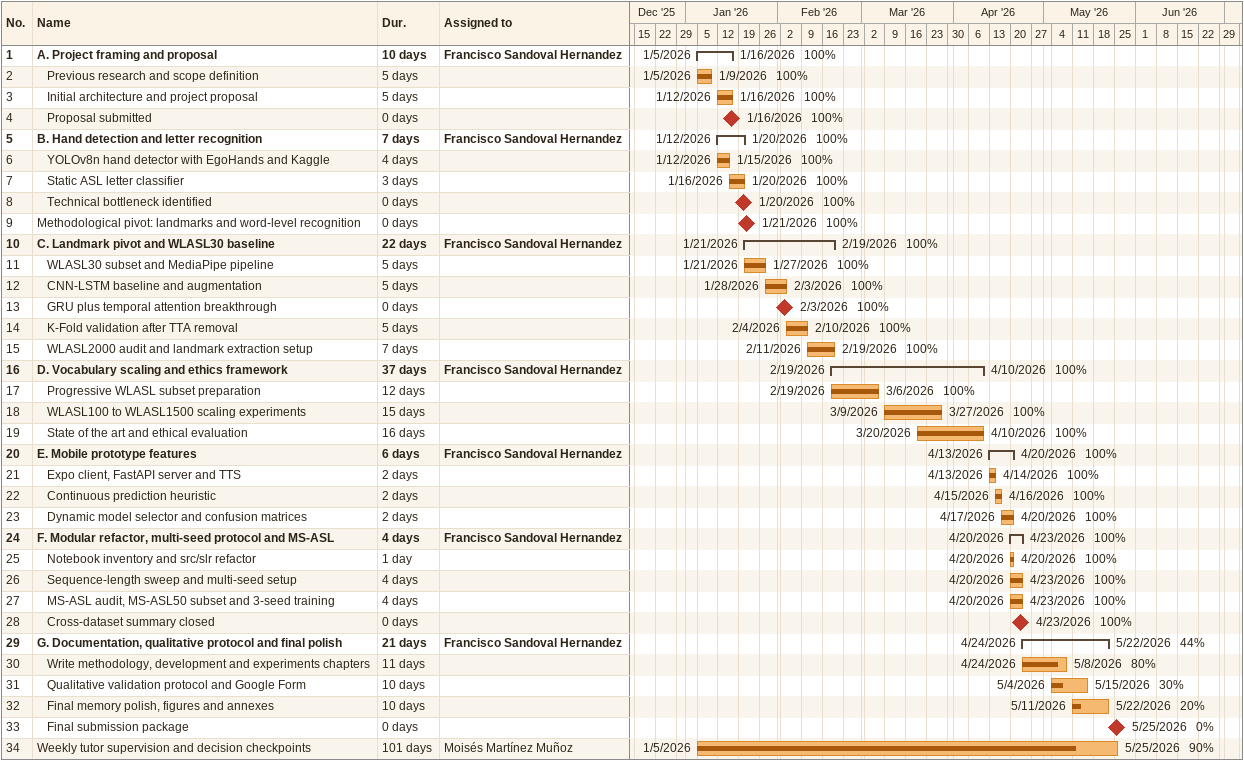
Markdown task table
| ID | Level | Task | Duration | Start | Finish | Resources | % complete |
|---|---|---|---|---|---|---|---|
| 1 | 1 | **A. Project framing and proposal** | 10d | 2026-01-05 | 2026-01-16 | Francisco Sandoval Hernandez | 100 |
| 2 | 2 | Previous research and scope definition | 5d | 2026-01-05 | 2026-01-09 |  | 100 |
| 3 | 2 | Initial architecture and project proposal | 5d | 2026-01-12 | 2026-01-16 |  | 100 |
| 4 | 2 | Proposal submitted | 0d | 2026-01-16 | 2026-01-16 |  | 100 |
| 5 | 1 | **B. Hand detection and letter recognition** | 7d | 2026-01-12 | 2026-01-20 | Francisco Sandoval Hernandez | 100 |
| 6 | 2 | YOLOv8n hand detector with EgoHands and Kaggle | 4d | 2026-01-12 | 2026-01-15 |  | 100 |
| 7 | 2 | Static ASL letter classifier | 3d | 2026-01-16 | 2026-01-20 |  | 100 |
| 8 | 2 | Technical bottleneck identified | 0d | 2026-01-20 | 2026-01-20 |  | 100 |
| 9 | 1 | Methodological pivot: landmarks and word-level recognition | 0d | 2026-01-21 | 2026-01-21 |  | 100 |
| 10 | 1 | **C. Landmark pivot and WLASL30 baseline** | 22d | 2026-01-21 | 2026-02-19 | Francisco Sandoval Hernandez | 100 |
| 11 | 2 | WLASL30 subset and MediaPipe pipeline | 5d | 2026-01-21 | 2026-01-27 |  | 100 |
| 12 | 2 | CNN-LSTM baseline and augmentation | 5d | 2026-01-28 | 2026-02-03 |  | 100 |
| 13 | 2 | GRU plus temporal attention breakthrough | 0d | 2026-02-03 | 2026-02-03 |  | 100 |
| 14 | 2 | K-Fold validation after TTA removal | 5d | 2026-02-04 | 2026-02-10 |  | 100 |
| 15 | 2 | WLASL2000 audit and landmark extraction setup | 7d | 2026-02-11 | 2026-02-19 |  | 100 |
| 16 | 1 | **D. Vocabulary scaling and ethics framework** | 37d | 2026-02-19 | 2026-04-10 | Francisco Sandoval Hernandez | 100 |
| 17 | 2 | Progressive WLASL subset preparation | 12d | 2026-02-19 | 2026-03-06 |  | 100 |
| 18 | 2 | WLASL100 to WLASL1500 scaling experiments | 15d | 2026-03-09 | 2026-03-27 |  | 100 |
| 19 | 2 | State of the art and ethical evaluation | 16d | 2026-03-20 | 2026-04-10 |  | 100 |
| 20 | 1 | **E. Mobile prototype features** | 6d | 2026-04-13 | 2026-04-20 | Francisco Sandoval Hernandez | 100 |
| 21 | 2 | Expo client, FastAPI server and TTS | 2d | 2026-04-13 | 2026-04-14 |  | 100 |
| 22 | 2 | Continuous prediction heuristic | 2d | 2026-04-15 | 2026-04-16 |  | 100 |
| 23 | 2 | Dynamic model selector and confusion matrices | 2d | 2026-04-17 | 2026-04-20 |  | 100 |
| 24 | 1 | **F. Modular refactor, multi-seed protocol and MS-ASL** | 4d | 2026-04-20 | 2026-04-23 | Francisco Sandoval Hernandez | 100 |
| 25 | 2 | Notebook inventory and src/slr refactor | 1d | 2026-04-20 | 2026-04-20 |  | 100 |
| 26 | 2 | Sequence-length sweep and multi-seed setup | 4d | 2026-04-20 | 2026-04-23 |  | 100 |
| 27 | 2 | MS-ASL audit, MS-ASL50 subset and 3-seed training | 4d | 2026-04-20 | 2026-04-23 |  | 100 |
| 28 | 2 | Cross-dataset summary closed | 0d | 2026-04-23 | 2026-04-23 |  | 100 |
| 29 | 1 | **G. Documentation, qualitative protocol and final polish** | 21d | 2026-04-24 | 2026-05-22 | Francisco Sandoval Hernandez | 44 |
| 30 | 2 | Write methodology, development and experiments chapters | 11d | 2026-04-24 | 2026-05-08 |  | 80 |
| 31 | 2 | Qualitative validation protocol and Google Form | 10d | 2026-05-04 | 2026-05-15 |  | 30 |
| 32 | 2 | Final memory polish, figures and annexes | 10d | 2026-05-11 | 2026-05-22 |  | 20 |
| 33 | 2 | Final submission package | 0d | 2026-05-25 | 2026-05-25 |  | 0 |
| 34 | 1 | Weekly tutor supervision and decision checkpoints | 101d | 2026-01-05 | 2026-05-25 | Moisés Martínez Muñoz | 90 |
